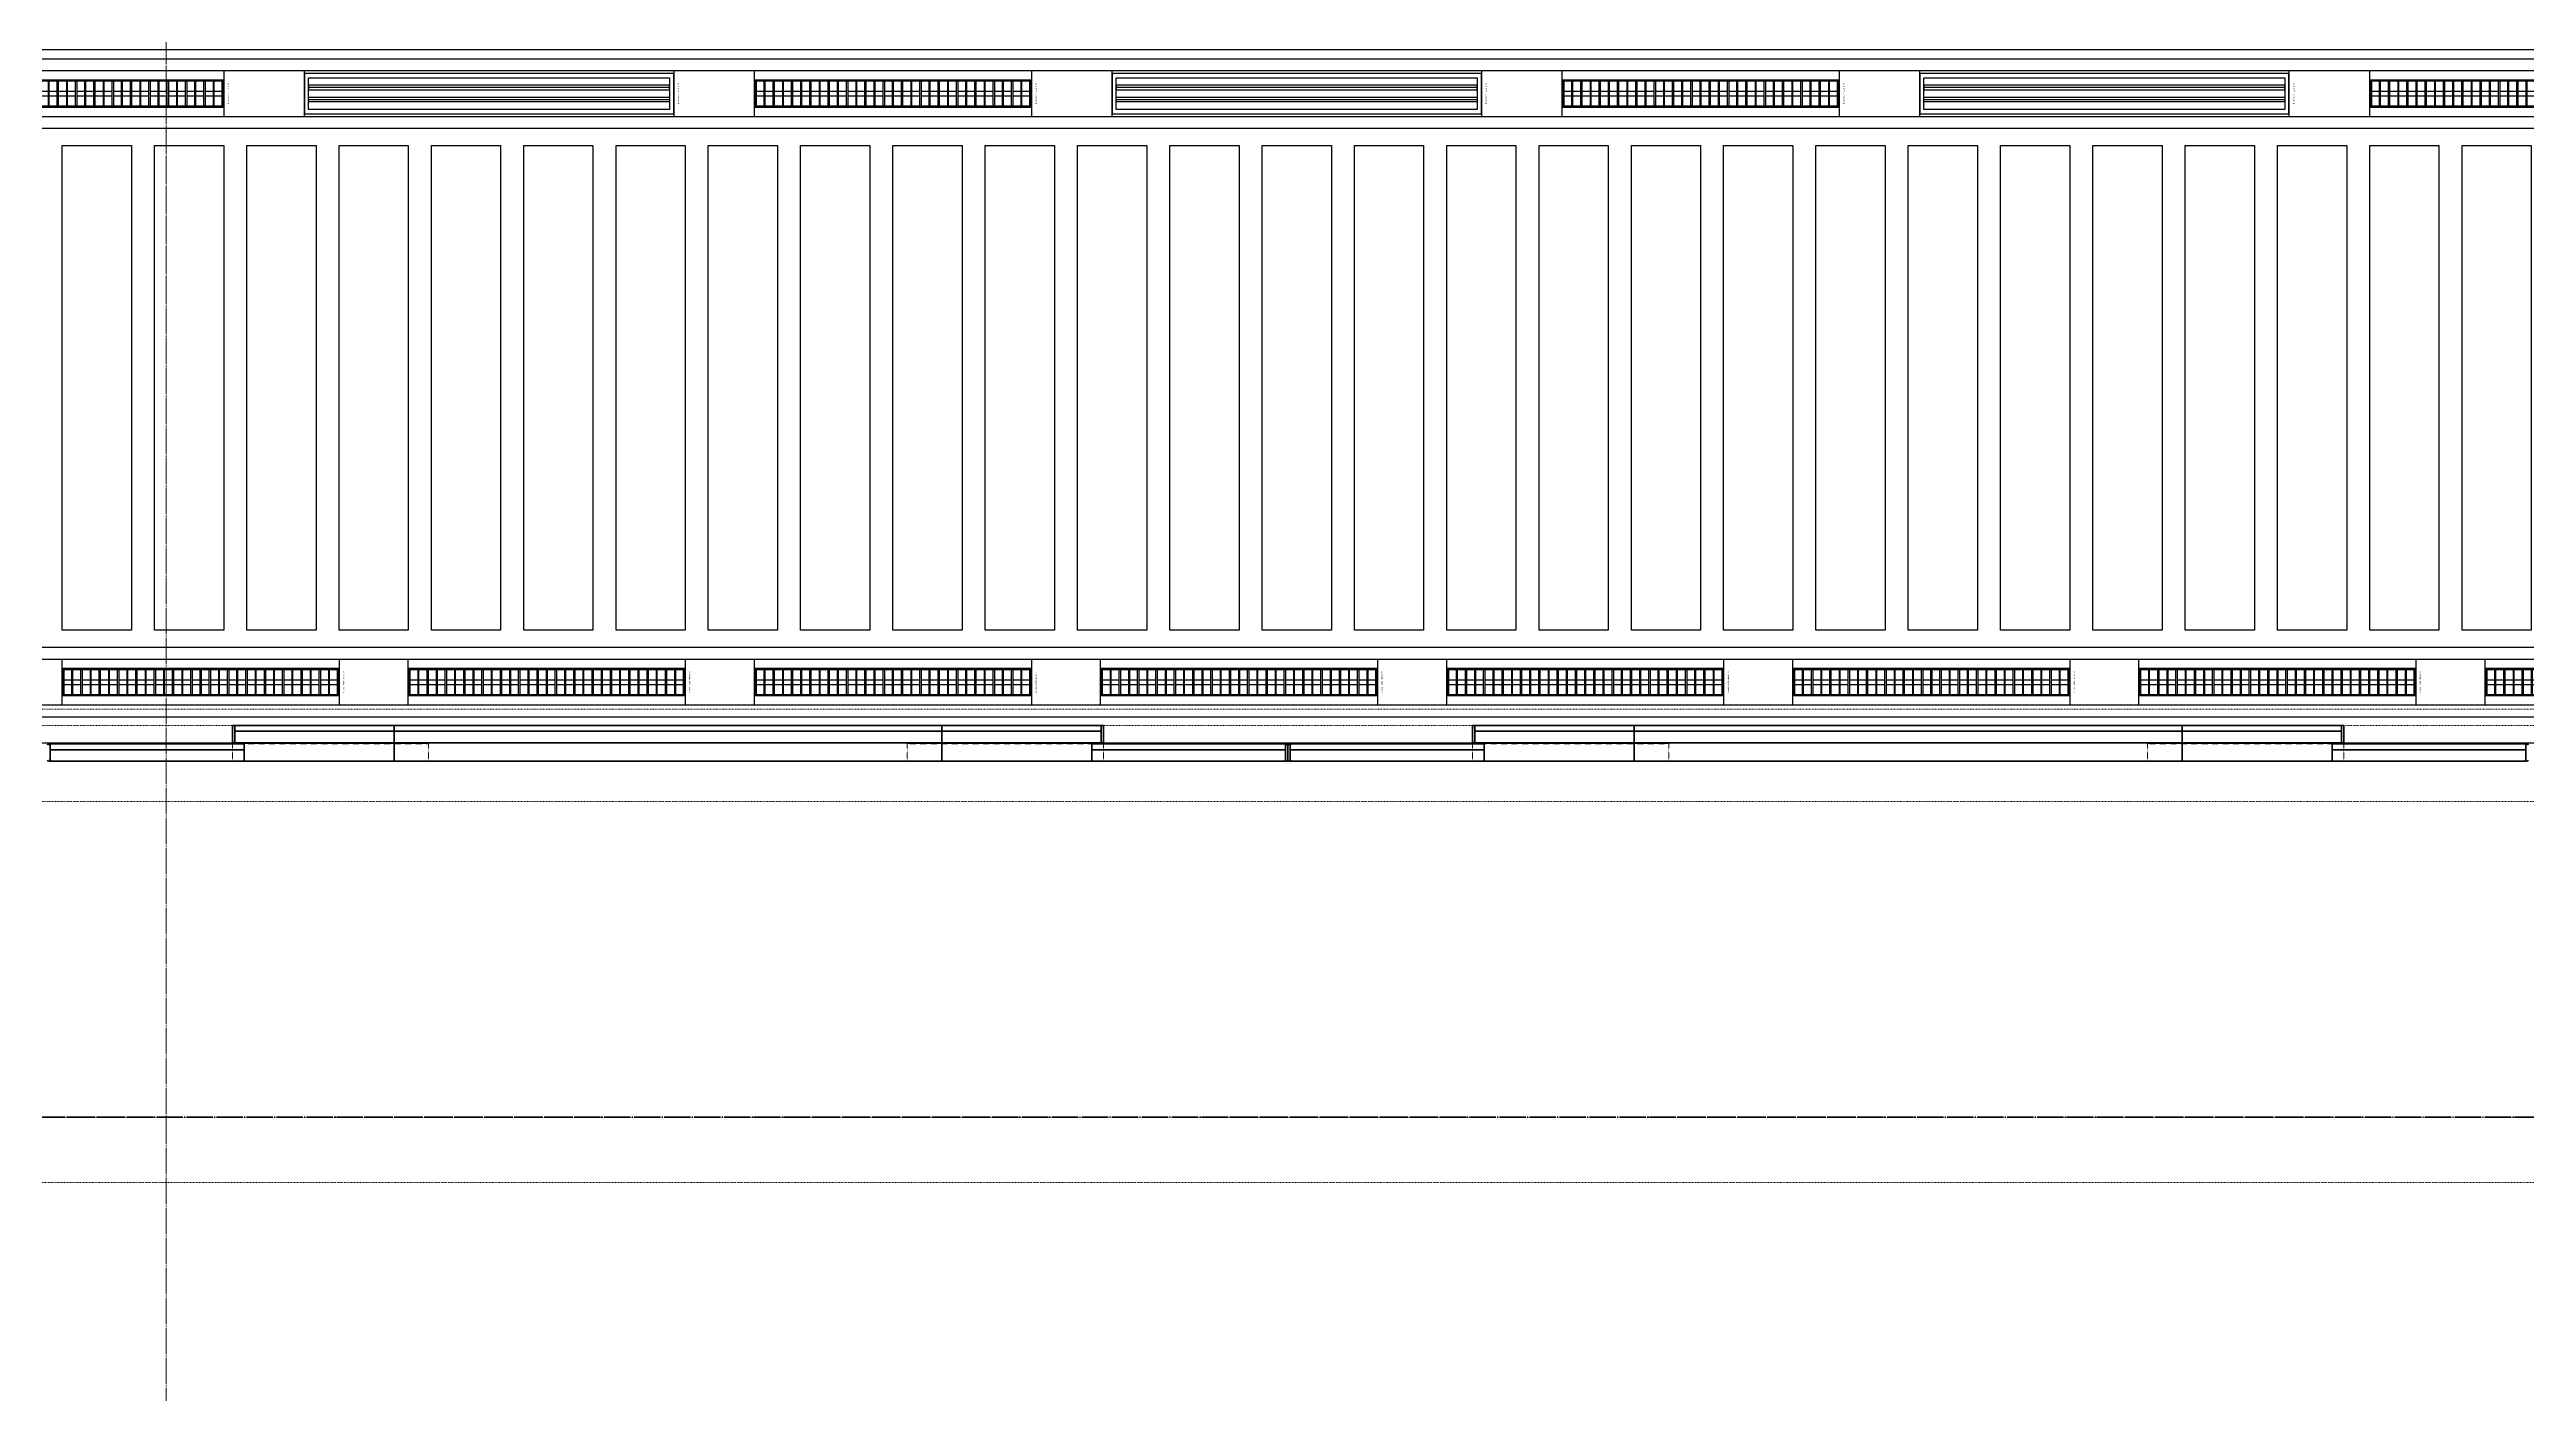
# Model space of a CAD drawing. Header units: millimetres. Extents: x -853488 to -774597, y -17231 to 22435.
# Drawn here: x -824987 to -814253, y -2796 to 3028 of the extents above; entities that cross this region are included whole.
import ezdxf
from ezdxf.enums import TextEntityAlignment as Align
from ezdxf.xclip import XClip

# ---------------------------------------------------------------- set-up
doc = ezdxf.new("R2010")
doc.units = ezdxf.units.MM
doc.header["$XCLIPFRAME"] = 0
for name, pattern in [('DASH', [6.35, 3.175, -3.175]), ('DPA_Grid _ Level 100', [10, 5.5, -1.6, 1.3, -1.6]), ('DPA_Hidden 500', [1.4, 0.8, -0.6])]:
    doc.linetypes.add(name, pattern=pattern)
for name, color, linetype in [('000 - WIPEOUT', 250, 'Continuous'), ('001 - ASCESSORIES', 251, 'Continuous'), ('A04_TUBE SERIES', 2, 'Continuous'), ('A11_ALU.SOLID SHEET', 2, 'Continuous')]:
    doc.layers.add(name, color=color, linetype=linetype)
for name, color, linetype, lineweight in [('A-GENM', 1, 'Continuous', 9), ('A-GENM-HDLN', 2, 'DPA_Hidden 500', 9), ('G-ANNO-SECL', 3, 'Continuous', 9), ('Q-SPCQ', 2, 'Continuous', 35), ('Q-SPCQ-HDLN', 2, 'DASH', 9), ('S-GRID', 251, 'Continuous', 9)]:
    doc.layers.add(name, color=color, linetype=linetype, lineweight=lineweight)

# ---------------------------------------------------------------- blocks, each defined once
blk = doc.blocks.new('DPA_Speciality_PlatformScreenDoor - Length_135300-12767973-4261-01 ENLARGED UPPER PLATFORM LEVEL - REFLECTED CEILING PLAN - SHEET 2')
at = {"layer": 'A-GENM'}
for p, q in [((97713, -250), (97515, -250)), ((97515, -250), (97713, -250)), ((97608, -250), (97518, -250)), ((97518, -250), (97608, -250)), ((97618, -250), (97708, -250)), ((97708, -250), (97618, -250)), ((102088, -250), (102285, -250)), ((102285, -250), (102088, -250)), ((102182, -250), (102092, -250)), ((102092, -250), (102182, -250)), ((102192, -250), (102282, -250)), ((102282, -250), (102192, -250)), ((103088, -250), (102890, -250)), ((102890, -250), (103088, -250)), ((102982, -250), (102892, -250)), ((102892, -250), (102982, -250)), ((102993, -250), (103082, -250)), ((103082, -250), (102993, -250)), ((107462, -250), (107660, -250)), ((107660, -250), (107462, -250)), ((107558, -250), (107468, -250)), ((107468, -250), (107558, -250)), ((107568, -250), (107658, -250)), ((107658, -250), (107568, -250)), ((98265, -330), (98389, -330)), ((98276, -330), (98329, -330)), ((98325, -330), (98378, -330)), ((99865, -330), (99989, -330)), ((99876, -330), (99929, -330)), ((99925, -330), (99978, -330)), ((103640, -330), (103764, -330)), ((103651, -330), (103704, -330)), ((103700, -330), (103753, -330)), ((105240, -330), (105364, -330)), ((105251, -330), (105304, -330)), ((105300, -330), (105353, -330))]:
    blk.add_line(p, q, dxfattribs=at)
at = {"layer": 'A-GENM-HDLN'}
for p, q in [((98013, -175), (98013, -250)), ((98013, -175), (98863, -175)), ((98863, -250), (98863, -175)), ((100938, -250), (100938, -175)), ((101788, -175), (100938, -175)), ((101788, -175), (101788, -250)), ((103388, -175), (103388, -250)), ((103388, -175), (104238, -175)), ((104238, -250), (104238, -175)), ((106312, -250), (106312, -175)), ((107162, -175), (106312, -175)), ((107162, -175), (107162, -250)), ((98013, -250), (98863, -250)), ((101788, -250), (100938, -250)), ((103388, -250), (104238, -250)), ((107162, -250), (106312, -250))]:
    blk.add_line(p, q, dxfattribs=at)
at = {"layer": 'Q-SPCQ', "linetype": 'DASH', "lineweight": 9}
blk.add_line((61743, 1650), (132340, 1650), dxfattribs=at)
at = {"layer": 'Q-SPCQ'}
for p, q in [((98063, -175), (97223, -175)), ((97223, -175), (98063, -175)), ((97223, -175), (97223, -225)), ((97223, -175), (97223, -225)), ((97223, -245), (97223, -180)), ((97223, -180), (97223, -245)), ((97253, -175), (98033, -175)), ((98033, -175), (97253, -175)), ((98033, -175), (97253, -175)), ((97253, -175), (98033, -175)), ((98013, -175), (98713, -175)), ((98063, -225), (98063, -175)), ((98063, -175), (98063, -225)), ((98713, -175), (98713, -330)), ((98713, -175), (101088, -175)), ((98713, -330), (98713, -175)), ((98713, -200), (98713, -176)), ((98713, -176), (98713, -200)), ((98713, -305), (98713, -200)), ((98713, -200), (98713, -305)), ((101088, -175), (101088, -330)), ((101088, -175), (101788, -175)), ((101088, -330), (101088, -175)), ((101088, -200), (101088, -176)), ((101088, -176), (101088, -200)), ((101088, -305), (101088, -200)), ((101088, -200), (101088, -305)), ((101738, -175), (102578, -175)), ((102578, -175), (101738, -175)), ((101738, -175), (101738, -225)), ((101738, -225), (101738, -175)), ((102548, -175), (101768, -175)), ((101768, -175), (102548, -175)), ((101768, -175), (102548, -175)), ((102548, -175), (101768, -175)), ((102578, -225), (102578, -175)), ((102578, -225), (102578, -175)), ((102578, -180), (102578, -245)), ((102578, -245), (102578, -180)), ((102588, -245), (102588, -180)), ((102588, -180), (102588, -245)), ((102588, -180), (102588, -245)), ((102588, -245), (102588, -180)), ((103438, -175), (102598, -175)), ((102598, -175), (103438, -175)), ((102598, -175), (102598, -225)), ((102598, -175), (102598, -225)), ((102598, -245), (102598, -180)), ((102598, -180), (102598, -245)), ((102628, -175), (103408, -175)), ((103408, -175), (102628, -175)), ((103408, -175), (102628, -175)), ((102628, -175), (103408, -175)), ((103388, -175), (104088, -175)), ((103438, -225), (103438, -175)), ((103438, -175), (103438, -225)), ((104088, -175), (104088, -330)), ((104088, -175), (106462, -175)), ((104088, -330), (104088, -175)), ((104088, -200), (104088, -176)), ((104088, -176), (104088, -200)), ((104088, -305), (104088, -200)), ((104088, -200), (104088, -305)), ((106462, -175), (106462, -330)), ((106462, -175), (107162, -175)), ((106462, -330), (106462, -175)), ((106462, -200), (106462, -176)), ((106462, -176), (106462, -200)), ((106462, -305), (106462, -200)), ((106462, -200), (106462, -305)), ((107112, -175), (107952, -175)), ((107952, -175), (107112, -175)), ((107112, -175), (107112, -225)), ((107112, -225), (107112, -175)), ((107922, -175), (107142, -175)), ((107142, -175), (107922, -175)), ((107142, -175), (107922, -175)), ((107922, -175), (107142, -175)), ((107952, -225), (107952, -175)), ((107952, -225), (107952, -175)), ((107952, -180), (107952, -245)), ((107952, -245), (107952, -180)), ((97223, -225), (98063, -225)), ((98063, -225), (97223, -225)), ((97223, -250), (97223, -225)), ((97223, -225), (97223, -250)), ((98063, -225), (97223, -225)), ((97223, -225), (97223, -250)), ((97223, -250), (97223, -225)), ((97223, -225), (98063, -225)), ((98063, -225), (97223, -225)), ((97223, -225), (98063, -225)), ((97223, -250), (98063, -250)), ((98063, -250), (97223, -250)), ((97223, -250), (98063, -250)), ((98063, -250), (97223, -250)), ((98033, -225), (97253, -225)), ((97253, -225), (98033, -225)), ((97253, -225), (98033, -225)), ((98033, -225), (97253, -225)), ((98013, -225), (97273, -225)), ((97273, -225), (98013, -225)), ((98013, -225), (97273, -225)), ((97273, -225), (98013, -225)), ((98013, -250), (97273, -250)), ((97273, -250), (98013, -250)), ((98013, -250), (97273, -250)), ((97273, -250), (98013, -250)), ((98013, -305), (98013, -250)), ((98013, -250), (98013, -330)), ((98023, -255), (98013, -255)), ((98013, -255), (98013, -330)), ((98013, -330), (98013, -255)), ((98013, -255), (98023, -255)), ((98013, -329), (98013, -305)), ((98023, -330), (98023, -255)), ((98023, -255), (98023, -330)), ((98713, -255), (98023, -255)), ((98023, -255), (98713, -255)), ((98023, -255), (98023, -305)), ((98023, -255), (98023, -305)), ((98713, -305), (98023, -305)), ((98023, -305), (98703, -305)), ((98023, -305), (98023, -330)), ((98023, -305), (98023, -330)), ((98023, -305), (98703, -305)), ((98703, -305), (98023, -305)), ((98023, -330), (98023, -305)), ((98023, -305), (98023, -330)), ((98713, -305), (98023, -305)), ((98023, -305), (98713, -305)), ((98063, -225), (98063, -250)), ((98063, -225), (98063, -250)), ((98063, -250), (98063, -225)), ((98063, -225), (98063, -250)), ((98073, -255), (98653, -255)), ((98653, -255), (98073, -255)), ((98663, -255), (98073, -255)), ((98073, -255), (98663, -255)), ((98653, -305), (98073, -305)), ((98073, -305), (98653, -305)), ((98653, -305), (98073, -305)), ((98073, -305), (98653, -305)), ((98663, -305), (98073, -305)), ((98073, -305), (98663, -305)), ((98073, -305), (98653, -305)), ((98653, -305), (98073, -305)), ((98703, -305), (98713, -305)), ((101088, -255), (98713, -255)), ((98713, -255), (101088, -255)), ((98713, -255), (98713, -305)), ((98713, -255), (98713, -305)), ((98713, -305), (98713, -255)), ((98713, -255), (98713, -305)), ((98713, -329), (98713, -305)), ((101088, -305), (98713, -305)), ((98713, -305), (98723, -305)), ((98713, -330), (98713, -305)), ((98713, -305), (98713, -330)), ((101088, -305), (98713, -305)), ((98713, -305), (101088, -305)), ((98713, -305), (98713, -329)), ((98713, -330), (98713, -305)), ((98713, -305), (98713, -330)), ((98723, -305), (101078, -305)), ((98723, -305), (101078, -305)), ((101078, -305), (98723, -305)), ((101038, -255), (98763, -255)), ((98763, -255), (101038, -255)), ((101038, -305), (98763, -305)), ((98763, -305), (101038, -305)), ((98773, -255), (101028, -255)), ((101028, -255), (98773, -255)), ((101028, -305), (98773, -305)), ((98773, -305), (101028, -305)), ((101028, -305), (98773, -305)), ((98773, -305), (101028, -305)), ((98773, -305), (101028, -305)), ((101028, -305), (98773, -305)), ((101078, -305), (101088, -305)), ((101088, -255), (101778, -255)), ((101778, -255), (101088, -255)), ((101088, -255), (101088, -305)), ((101088, -305), (101088, -255)), ((101088, -305), (101088, -255)), ((101088, -255), (101088, -305)), ((101088, -329), (101088, -305)), ((101088, -305), (101098, -305)), ((101778, -305), (101088, -305)), ((101088, -305), (101088, -330)), ((101088, -330), (101088, -305)), ((101088, -305), (101778, -305)), ((101778, -305), (101088, -305)), ((101088, -305), (101088, -329)), ((101088, -330), (101088, -305)), ((101088, -305), (101088, -330)), ((101098, -305), (101778, -305)), ((101778, -305), (101098, -305)), ((101098, -305), (101778, -305)), ((101138, -255), (101728, -255)), ((101728, -255), (101138, -255)), ((101138, -305), (101728, -305)), ((101728, -305), (101138, -305)), ((101728, -255), (101148, -255)), ((101148, -255), (101728, -255)), ((101148, -305), (101728, -305)), ((101728, -305), (101148, -305)), ((101148, -305), (101728, -305)), ((101728, -305), (101148, -305)), ((101728, -305), (101148, -305)), ((101148, -305), (101728, -305)), ((102578, -225), (101738, -225)), ((101738, -225), (102578, -225)), ((101738, -250), (101738, -225)), ((101738, -250), (101738, -225)), ((102578, -225), (101738, -225)), ((101738, -225), (101738, -250)), ((101738, -250), (101738, -225)), ((101738, -225), (102578, -225)), ((101738, -225), (102578, -225)), ((102578, -225), (101738, -225)), ((102578, -250), (101738, -250)), ((101738, -250), (102578, -250)), ((101738, -250), (102578, -250)), ((102578, -250), (101738, -250)), ((101768, -225), (102548, -225)), ((102548, -225), (101768, -225)), ((102548, -225), (101768, -225)), ((101768, -225), (102548, -225)), ((101778, -255), (101778, -330)), ((101788, -255), (101778, -255)), ((101778, -255), (101788, -255)), ((101778, -330), (101778, -255)), ((101778, -305), (101778, -255)), ((101778, -305), (101778, -255)), ((101778, -330), (101778, -305)), ((101778, -330), (101778, -305)), ((101778, -305), (101778, -330)), ((101778, -330), (101778, -305)), ((101788, -225), (102528, -225)), ((102528, -225), (101788, -225)), ((101788, -225), (102528, -225)), ((102528, -225), (101788, -225)), ((101788, -250), (102528, -250)), ((102528, -250), (101788, -250)), ((101788, -250), (102528, -250)), ((102528, -250), (101788, -250)), ((101788, -330), (101788, -250)), ((101788, -250), (101788, -305)), ((101788, -330), (101788, -255)), ((101788, -255), (101788, -330)), ((101788, -305), (101788, -329)), ((102578, -225), (102578, -250)), ((102578, -250), (102578, -225)), ((102578, -250), (102578, -225)), ((102578, -225), (102578, -250)), ((102598, -225), (103438, -225)), ((103438, -225), (102598, -225)), ((102598, -250), (102598, -225)), ((102598, -225), (102598, -250)), ((103438, -225), (102598, -225)), ((102598, -225), (102598, -250)), ((102598, -250), (102598, -225)), ((102598, -225), (103438, -225)), ((103438, -225), (102598, -225)), ((102598, -225), (103438, -225)), ((102598, -250), (103438, -250)), ((103438, -250), (102598, -250)), ((102598, -250), (103438, -250)), ((103438, -250), (102598, -250)), ((103408, -225), (102628, -225)), ((102628, -225), (103408, -225)), ((102628, -225), (103408, -225)), ((103408, -225), (102628, -225)), ((103388, -225), (102648, -225)), ((102648, -225), (103388, -225)), ((103388, -225), (102648, -225)), ((102648, -225), (103388, -225)), ((103388, -250), (102648, -250)), ((102648, -250), (103388, -250)), ((103388, -250), (102648, -250)), ((102648, -250), (103388, -250)), ((103388, -305), (103388, -250)), ((103388, -250), (103388, -330)), ((103398, -255), (103388, -255)), ((103388, -255), (103388, -330)), ((103388, -330), (103388, -255)), ((103388, -255), (103398, -255)), ((103388, -329), (103388, -305)), ((103398, -330), (103398, -255)), ((103398, -255), (103398, -330)), ((104088, -255), (103398, -255)), ((103398, -255), (104088, -255)), ((103398, -255), (103398, -305)), ((103398, -255), (103398, -305)), ((104088, -305), (103398, -305)), ((103398, -305), (104078, -305)), ((103398, -305), (103398, -330)), ((103398, -305), (103398, -330)), ((103398, -305), (104078, -305)), ((104078, -305), (103398, -305)), ((103398, -330), (103398, -305)), ((103398, -305), (103398, -330)), ((104088, -305), (103398, -305)), ((103398, -305), (104088, -305)), ((103438, -225), (103438, -250)), ((103438, -225), (103438, -250)), ((103438, -250), (103438, -225)), ((103438, -225), (103438, -250)), ((103448, -255), (104028, -255)), ((104028, -255), (103448, -255)), ((104038, -255), (103448, -255)), ((103448, -255), (104038, -255)), ((104028, -305), (103448, -305)), ((103448, -305), (104028, -305)), ((104028, -305), (103448, -305)), ((103448, -305), (104028, -305)), ((104038, -305), (103448, -305)), ((103448, -305), (104038, -305)), ((103448, -305), (104028, -305)), ((104028, -305), (103448, -305)), ((104078, -305), (104088, -305)), ((106462, -255), (104088, -255)), ((104088, -255), (106462, -255)), ((104088, -255), (104088, -305)), ((104088, -255), (104088, -305)), ((104088, -305), (104088, -255)), ((104088, -255), (104088, -305)), ((104088, -329), (104088, -305)), ((106462, -305), (104088, -305)), ((104088, -305), (104098, -305)), ((104088, -330), (104088, -305)), ((104088, -305), (104088, -330)), ((106462, -305), (104088, -305)), ((104088, -305), (106462, -305)), ((104088, -305), (104088, -329)), ((104088, -330), (104088, -305)), ((104088, -305), (104088, -330)), ((104098, -305), (106452, -305)), ((104098, -305), (106452, -305)), ((106452, -305), (104098, -305)), ((106412, -255), (104138, -255)), ((104138, -255), (106412, -255)), ((106412, -305), (104138, -305)), ((104138, -305), (106412, -305)), ((104148, -255), (106402, -255)), ((106402, -255), (104148, -255)), ((106402, -305), (104148, -305)), ((104148, -305), (106402, -305)), ((106402, -305), (104148, -305)), ((104148, -305), (106402, -305)), ((104148, -305), (106402, -305)), ((106402, -305), (104148, -305)), ((106452, -305), (106462, -305)), ((106462, -255), (107152, -255)), ((107152, -255), (106462, -255)), ((106462, -255), (106462, -305)), ((106462, -305), (106462, -255)), ((106462, -305), (106462, -255)), ((106462, -255), (106462, -305)), ((106462, -329), (106462, -305)), ((106462, -305), (106472, -305)), ((107152, -305), (106462, -305)), ((106462, -305), (106462, -330)), ((106462, -330), (106462, -305)), ((106462, -305), (107152, -305)), ((107152, -305), (106462, -305)), ((106462, -305), (106462, -329)), ((106462, -330), (106462, -305)), ((106462, -305), (106462, -330)), ((106472, -305), (107152, -305)), ((107152, -305), (106472, -305)), ((106472, -305), (107152, -305)), ((106512, -255), (107102, -255)), ((107102, -255), (106512, -255)), ((106512, -305), (107102, -305)), ((107102, -305), (106512, -305)), ((107102, -255), (106522, -255)), ((106522, -255), (107102, -255)), ((106522, -305), (107102, -305)), ((107102, -305), (106522, -305)), ((106522, -305), (107102, -305)), ((107102, -305), (106522, -305)), ((107102, -305), (106522, -305)), ((106522, -305), (107102, -305)), ((107952, -225), (107112, -225)), ((107112, -225), (107952, -225)), ((107112, -250), (107112, -225)), ((107112, -250), (107112, -225)), ((107952, -225), (107112, -225)), ((107112, -225), (107112, -250)), ((107112, -250), (107112, -225)), ((107112, -225), (107952, -225)), ((107112, -225), (107952, -225)), ((107952, -225), (107112, -225)), ((107952, -250), (107112, -250)), ((107112, -250), (107952, -250)), ((107112, -250), (107952, -250)), ((107952, -250), (107112, -250)), ((107142, -225), (107922, -225)), ((107922, -225), (107142, -225)), ((107922, -225), (107142, -225)), ((107142, -225), (107922, -225)), ((107152, -255), (107152, -330)), ((107162, -255), (107152, -255)), ((107152, -255), (107162, -255)), ((107152, -330), (107152, -255)), ((107152, -305), (107152, -255)), ((107152, -305), (107152, -255)), ((107152, -330), (107152, -305)), ((107152, -330), (107152, -305)), ((107152, -305), (107152, -330)), ((107152, -330), (107152, -305)), ((107162, -225), (107902, -225)), ((107902, -225), (107162, -225)), ((107162, -225), (107902, -225)), ((107902, -225), (107162, -225)), ((107162, -250), (107902, -250)), ((107902, -250), (107162, -250)), ((107162, -250), (107902, -250)), ((107902, -250), (107162, -250)), ((107162, -330), (107162, -250)), ((107162, -250), (107162, -305)), ((107162, -330), (107162, -255)), ((107162, -255), (107162, -330)), ((107162, -305), (107162, -329)), ((107952, -225), (107952, -250)), ((107952, -250), (107952, -225)), ((107952, -250), (107952, -225)), ((107952, -225), (107952, -250)), ((98013, -330), (98713, -330)), ((98013, -330), (98023, -330)), ((98023, -330), (98013, -330)), ((98703, -330), (98023, -330)), ((98023, -330), (98713, -330)), ((98023, -330), (98703, -330)), ((98703, -330), (98023, -330)), ((98653, -330), (98073, -330)), ((98073, -330), (98653, -330)), ((98653, -330), (98073, -330)), ((98073, -330), (98653, -330)), ((98713, -330), (98703, -330)), ((98713, -330), (101088, -330)), ((98723, -330), (98713, -330)), ((98713, -330), (101088, -330)), ((101078, -330), (98723, -330)), ((98723, -330), (101078, -330)), ((101078, -330), (98723, -330)), ((101028, -330), (98773, -330)), ((98773, -330), (101028, -330)), ((101028, -330), (98773, -330)), ((98773, -330), (101028, -330)), ((101088, -330), (101078, -330)), ((101088, -330), (101788, -330)), ((101088, -330), (101778, -330)), ((101098, -330), (101088, -330)), ((101778, -330), (101098, -330)), ((101778, -330), (101098, -330)), ((101098, -330), (101778, -330)), ((101148, -330), (101728, -330)), ((101728, -330), (101148, -330)), ((101148, -330), (101728, -330)), ((101728, -330), (101148, -330)), ((101778, -330), (101788, -330)), ((101788, -330), (101778, -330)), ((103388, -330), (104088, -330)), ((103388, -330), (103398, -330)), ((103398, -330), (103388, -330)), ((104078, -330), (103398, -330)), ((103398, -330), (104088, -330)), ((103398, -330), (104078, -330)), ((104078, -330), (103398, -330)), ((104028, -330), (103448, -330)), ((103448, -330), (104028, -330)), ((104028, -330), (103448, -330)), ((103448, -330), (104028, -330)), ((104088, -330), (104078, -330)), ((104088, -330), (106462, -330)), ((104098, -330), (104088, -330)), ((104088, -330), (106462, -330)), ((106452, -330), (104098, -330)), ((104098, -330), (106452, -330)), ((106452, -330), (104098, -330)), ((106402, -330), (104148, -330)), ((104148, -330), (106402, -330)), ((106402, -330), (104148, -330)), ((104148, -330), (106402, -330)), ((106462, -330), (106452, -330)), ((106462, -330), (107162, -330)), ((106462, -330), (107152, -330)), ((106472, -330), (106462, -330)), ((107152, -330), (106472, -330)), ((107152, -330), (106472, -330)), ((106472, -330), (107152, -330)), ((106522, -330), (107102, -330)), ((107102, -330), (106522, -330)), ((106522, -330), (107102, -330)), ((107102, -330), (106522, -330)), ((107152, -330), (107162, -330)), ((107162, -330), (107152, -330))]:
    blk.add_line(p, q, dxfattribs=at)
for centre, start, end in [((97218, -180), 0, 180), ((97218, -180), 0, 45), ((102582, -180), 135, 180), ((102582, -180), 0, 180), ((102582, -180), 60, 120), ((102582, -180), 360, 30), ((102592, -180), 150, 180), ((102592, -180), 0, 180), ((102592, -180), 60, 120), ((102592, -180), 0, 45), ((107958, -180), 0, 180), ((107958, -180), 135, 180), ((97218, -245), 180, 360), ((97218, -245), 330, 360), ((102582, -245), 180, 210), ((102582, -245), 180, 0), ((102582, -245), 240, 300), ((102582, -245), 330, 0), ((102592, -245), 180, 210), ((102592, -245), 180, 360), ((102592, -245), 240, 300), ((102592, -245), 330, 360), ((107958, -245), 180, 210), ((107958, -245), 180, 0)]:
    blk.add_arc(centre, 5, start, end, dxfattribs=at)
at = {"layer": 'Q-SPCQ-HDLN'}
for p, q in [((132340, 0), (61743, 0)), ((132340, -330), (61743, -330)), ((132340, -400), (61743, -400))]:
    blk.add_line(p, q, dxfattribs=at)
blk = doc.blocks.new('*U1666')
at = {"layer": 'S-GRID', "linetype": 'DPA_Grid _ Level 100'}
blk.add_line((-22800, -19375), (-22800, 17167.1), dxfattribs=at)
blk = doc.blocks.new('*U470')
at = {"color": 1}
blk.add_wipeout([(600, -60), (-600, -60), (-600, 60), (600, 60)], dxfattribs=at).dxf.layer = '000 - WIPEOUT'
at = {"layer": '001 - ASCESSORIES', "color": 0}
blk.add_lwpolyline([(600, -60), (-600, -60), (-600, 60), (600, 60)], close=True, dxfattribs=at)
at = {"layer": '001 - ASCESSORIES'}
for points in [[(-593, -55), (-598, -55), (-598, 55), (-593, 55)], [(595, -55), (-595, -55), (-595, 55), (595, 55)], [(-559, -55), (-554, -55), (-554, 55), (-559, 55)], [(-514, -55), (-519, -55), (-519, 55), (-514, 55)], [(-479, -55), (-474, -55), (-474, 55), (-479, 55)], [(-435, -55), (-440, -55), (-440, 55), (-435, 55)], [(-400, -55), (-395, -55), (-395, 55), (-400, 55)], [(-355, -55), (-360, -55), (-360, 55), (-355, 55)], [(-320, -55), (-315, -55), (-315, 55), (-320, 55)], [(-276, -55), (-281, -55), (-281, 55), (-276, 55)], [(-241, -55), (-236, -55), (-236, 55), (-241, 55)], [(-196, -55), (-201, -55), (-201, 55), (-196, 55)], [(-161, -55), (-156, -55), (-156, 55), (-161, 55)], [(-117, -55), (-122, -55), (-122, 55), (-117, 55)], [(-82, -55), (-77, -55), (-77, 55), (-82, 55)], [(-37, -55), (-42, -55), (-42, 55), (-37, 55)], [(-3, -55), (3, -55), (3, 55), (-3, 55)], [(42, -55), (37, -55), (37, 55), (42, 55)], [(77, -55), (82, -55), (82, 55), (77, 55)], [(122, -55), (117, -55), (117, 55), (122, 55)], [(156, -55), (161, -55), (161, 55), (156, 55)], [(201, -55), (196, -55), (196, 55), (201, 55)], [(236, -55), (241, -55), (241, 55), (236, 55)], [(281, -55), (276, -55), (276, 55), (281, 55)], [(315, -55), (320, -55), (320, 55), (315, 55)], [(360, -55), (355, -55), (355, 55), (360, 55)], [(395, -55), (400, -55), (400, 55), (395, 55)], [(440, -55), (435, -55), (435, 55), (440, 55)], [(474, -55), (479, -55), (479, 55), (474, 55)], [(519, -55), (514, -55), (514, 55), (519, 55)], [(554, -55), (559, -55), (559, 55), (554, 55)], [(598, -55), (593, -55), (593, 55), (598, 55)]]:
    blk.add_lwpolyline(points, close=True, dxfattribs=at)
for points in [[(-593, 10), (-559, 10)], [(-554, 10), (-519, 10)], [(-514, 10), (-479, 10)], [(-474, 10), (-440, 10)], [(-435, 10), (-400, 10)], [(-395, 10), (-360, 10)], [(-355, 10), (-320, 10)], [(-315, 10), (-281, 10)], [(-276, 10), (-241, 10)], [(-236, 10), (-201, 10)], [(-196, 10), (-161, 10)], [(-156, 10), (-122, 10)], [(-117, 10), (-82, 10)], [(-77, 10), (-42, 10)], [(-37, 10), (-3, 10)], [(3, 10), (37, 10)], [(42, 10), (77, 10)], [(82, 10), (117, 10)], [(122, 10), (156, 10)], [(161, 10), (196, 10)], [(201, 10), (236, 10)], [(241, 10), (276, 10)], [(281, 10), (315, 10)], [(320, 10), (355, 10)], [(360, 10), (395, 10)], [(400, 10), (435, 10)], [(440, 10), (474, 10)], [(479, 10), (514, 10)], [(519, 10), (554, 10)], [(559, 10), (593, 10)], [(-593, -10), (-559, -10)], [(-554, -10), (-519, -10)], [(-514, -10), (-479, -10)], [(-474, -10), (-440, -10)], [(-435, -10), (-400, -10)], [(-395, -10), (-360, -10)], [(-355, -10), (-320, -10)], [(-315, -10), (-281, -10)], [(-276, -10), (-241, -10)], [(-236, -10), (-201, -10)], [(-196, -10), (-161, -10)], [(-156, -10), (-122, -10)], [(-117, -10), (-82, -10)], [(-77, -10), (-42, -10)], [(-37, -10), (-3, -10)], [(3, -10), (37, -10)], [(42, -10), (77, -10)], [(82, -10), (117, -10)], [(122, -10), (156, -10)], [(161, -10), (196, -10)], [(201, -10), (236, -10)], [(241, -10), (276, -10)], [(281, -10), (315, -10)], [(320, -10), (355, -10)], [(360, -10), (395, -10)], [(400, -10), (435, -10)], [(440, -10), (474, -10)], [(479, -10), (514, -10)], [(519, -10), (554, -10)], [(559, -10), (593, -10)]]:
    blk.add_lwpolyline(points, dxfattribs=at)
blk = doc.blocks.new('*U473')
at = {"layer": 'A11_ALU.SOLID SHEET', "color": 0}
blk.add_lwpolyline([(350, -98.8), (350, 98.8), (0, 98.8), (0, -98.8)], close=True, dxfattribs=at)
at = {"layer": 'Defpoints', "color": 250}
blk.add_point((0, 0), dxfattribs=at)
blk.add_text('AL.SHEET-HAT-TYPE-R', height=6, rotation=270, dxfattribs=at).set_placement((15, 0), align=Align.BOTTOM_CENTER)
blk = doc.blocks.new('*U475')
at = {"layer": '001 - ASCESSORIES', "color": 0, "linetype": 'ByBlock'}
blk.add_lwpolyline([(800, 87), (-800, 87), (-800, -87), (800, -87)], close=True, dxfattribs=at)
at = {"layer": '001 - ASCESSORIES', "linetype": 'ByBlock'}
for points in [[(-782, 69), (782, 69), (782, -69), (-782, -69)], [(782, 36), (-782, 36), (-782, 16), (782, 16)], [(-782, -16), (782, -16), (782, -36), (-782, -36)]]:
    blk.add_lwpolyline(points, close=True, dxfattribs=at)
for points in [[(782, 26), (-782, 26)], [(-782, -26), (782, -26)]]:
    blk.add_lwpolyline(points, dxfattribs=at)
blk = doc.blocks.new('*U478')
at = {"layer": 'A11_ALU.SOLID SHEET', "color": 0}
blk.add_lwpolyline([(300, -98.8), (300, 98.8), (0, 98.8), (0, -98.8)], close=True, dxfattribs=at)
at = {"layer": 'Defpoints', "color": 250}
blk.add_point((0, 0), dxfattribs=at)
blk.add_text('AL.SHEET-HAT-TYPE-R', height=6, rotation=270, dxfattribs=at).set_placement((15, 0), align=Align.BOTTOM_CENTER)
blk = doc.blocks.new('*U495')
blk.add_attdef('EXTR.OVL-LENGTH_', (-25, -59), '', height=5)
blk.add_wipeout([(-25, 0), (25, 0), (25, 67400), (-25, 67400)]).dxf.layer = '000 - WIPEOUT'
at = {"layer": 'A04_TUBE SERIES', "color": 0}
blk.add_lwpolyline([(-25, 0), (25, 0), (25, 67400), (-25, 67400)], close=True, dxfattribs=at)
blk = doc.blocks.new('*U497')
blk.add_attdef('EXTR.OVL-LENGTH_', (-25, -59), '', height=5)
blk.add_wipeout([(-25, 0), (25, 0), (25, 67400), (-25, 67400)]).dxf.layer = '000 - WIPEOUT'
at = {"layer": 'A04_TUBE SERIES', "color": 0}
blk.add_lwpolyline([(-25, 0), (25, 0), (25, 67400), (-25, 67400)], close=True, dxfattribs=at)
blk = doc.blocks.new('*U499')
blk.add_attdef('EXTR.OVL-LENGTH_', (-25, -59), '', height=5)
blk.add_wipeout([(-25, 0), (25, 0), (25, 67400), (-25, 67400)]).dxf.layer = '000 - WIPEOUT'
at = {"layer": 'A04_TUBE SERIES', "color": 0}
blk.add_lwpolyline([(-25, 0), (25, 0), (25, 67400), (-25, 67400)], close=True, dxfattribs=at)
blk = doc.blocks.new('*U501')
blk.add_attdef('EXTR.OVL-LENGTH_', (-25, -59), '', height=5)
blk.add_wipeout([(-25, 0), (25, 0), (25, 67400), (-25, 67400)]).dxf.layer = '000 - WIPEOUT'
at = {"layer": 'A04_TUBE SERIES', "color": 0}
blk.add_lwpolyline([(-25, 0), (25, 0), (25, 67400), (-25, 67400)], close=True, dxfattribs=at)
blk = doc.blocks.new('*U622')
at = {"color": 3}
for points in [[(-1050, 6750), (1050, 6750), (1050, 6450), (-1050, 6450)], [(-1050, 6350), (1050, 6350), (1050, 6050), (-1050, 6050)], [(-1050, 5950), (1050, 5950), (1050, 5650), (-1050, 5650)], [(-1050, 5550), (1050, 5550), (1050, 5250), (-1050, 5250)], [(-1050, 5150), (1050, 5150), (1050, 4850), (-1050, 4850)], [(-1050, 4750), (1050, 4750), (1050, 4450), (-1050, 4450)], [(-1050, 4350), (1050, 4350), (1050, 4050), (-1050, 4050)], [(-1050, 3950), (1050, 3950), (1050, 3650), (-1050, 3650)], [(-1050, 3550), (1050, 3550), (1050, 3250), (-1050, 3250)], [(-1050, 3150), (1050, 3150), (1050, 2850), (-1050, 2850)], [(-1050, 2750), (1050, 2750), (1050, 2450), (-1050, 2450)], [(-1050, 2350), (1050, 2350), (1050, 2050), (-1050, 2050)], [(-1050, 1950), (1050, 1950), (1050, 1650), (-1050, 1650)], [(-1050, 1550), (1050, 1550), (1050, 1250), (-1050, 1250)], [(-1050, 1150), (1050, 1150), (1050, 850), (-1050, 850)], [(-1050, 750), (1050, 750), (1050, 450), (-1050, 450)], [(-1050, 350), (1050, 350), (1050, 50), (-1050, 50)], [(-1050, -50), (1050, -50), (1050, -350), (-1050, -350)], [(-1050, -450), (1050, -450), (1050, -750), (-1050, -750)], [(-1050, -850), (1050, -850), (1050, -1150), (-1050, -1150)], [(-1050, -1250), (1050, -1250), (1050, -1550), (-1050, -1550)], [(-1050, -1650), (1050, -1650), (1050, -1950), (-1050, -1950)], [(-1050, -2050), (1050, -2050), (1050, -2350), (-1050, -2350)], [(-1050, -2450), (1050, -2450), (1050, -2750), (-1050, -2750)], [(-1050, -2850), (1050, -2850), (1050, -3150), (-1050, -3150)], [(-1050, -3250), (1050, -3250), (1050, -3550), (-1050, -3550)], [(-1050, -3650), (1050, -3650), (1050, -3950), (-1050, -3950)]]:
    blk.add_wipeout(points, dxfattribs=at).dxf.layer = '000 - WIPEOUT'
at = {"layer": 'A11_ALU.SOLID SHEET', "color": 0, "linetype": 'ByBlock'}
for points in [[(-1050, 6450), (1050, 6450), (1050, 6750), (-1050, 6750)], [(-1050, 6050), (1050, 6050), (1050, 6350), (-1050, 6350)], [(-1050, 5650), (1050, 5650), (1050, 5950), (-1050, 5950)], [(-1050, 5250), (1050, 5250), (1050, 5550), (-1050, 5550)], [(-1050, 4850), (1050, 4850), (1050, 5150), (-1050, 5150)], [(-1050, 4450), (1050, 4450), (1050, 4750), (-1050, 4750)], [(-1050, 4050), (1050, 4050), (1050, 4350), (-1050, 4350)], [(-1050, 3650), (1050, 3650), (1050, 3950), (-1050, 3950)], [(-1050, 3250), (1050, 3250), (1050, 3550), (-1050, 3550)], [(-1050, 2850), (1050, 2850), (1050, 3150), (-1050, 3150)], [(-1050, 2450), (1050, 2450), (1050, 2750), (-1050, 2750)], [(-1050, 2050), (1050, 2050), (1050, 2350), (-1050, 2350)], [(-1050, 1650), (1050, 1650), (1050, 1950), (-1050, 1950)], [(-1050, 1250), (1050, 1250), (1050, 1550), (-1050, 1550)], [(-1050, 850), (1050, 850), (1050, 1150), (-1050, 1150)], [(-1050, 450), (1050, 450), (1050, 750), (-1050, 750)], [(-1050, 50), (1050, 50), (1050, 350), (-1050, 350)], [(-1050, -350), (1050, -350), (1050, -50), (-1050, -50)], [(-1050, -750), (1050, -750), (1050, -450), (-1050, -450)], [(-1050, -1150), (1050, -1150), (1050, -850), (-1050, -850)], [(-1050, -1550), (1050, -1550), (1050, -1250), (-1050, -1250)], [(-1050, -1950), (1050, -1950), (1050, -1650), (-1050, -1650)], [(-1050, -2350), (1050, -2350), (1050, -2050), (-1050, -2050)], [(-1050, -2750), (1050, -2750), (1050, -2450), (-1050, -2450)], [(-1050, -3150), (1050, -3150), (1050, -2850), (-1050, -2850)], [(-1050, -3550), (1050, -3550), (1050, -3250), (-1050, -3250)], [(-1050, -3950), (1050, -3950), (1050, -3650), (-1050, -3650)]]:
    blk.add_lwpolyline(points, close=True, dxfattribs=at)
blk = doc.blocks.new('*U1837')
blk.add_lwpolyline([(27650, -552), (-107450, -552), (-107450, -3555), (27650, -3555)], close=True)
for p in [(-78400, -742), (-78400, -742), (-74900, -742), (-74900, -742), (-71400, -742), (-71400, -742)]:
    blk.add_blockref('*U475', p)
at = {"layer": 'A11_ALU.SOLID SHEET', "color": 1}
for name, p in [('*U473', (-77600, -742)), ('*U473', (-74100, -742)), ('*U473', (-70600, -742)), ('*U478', (-80550, -3292)), ('*U478', (-79050, -3292)), ('*U478', (-76050, -3292)), ('*U478', (-73050, -3292)), ('*U478', (-70050, -3292))]:
    blk.add_blockref(name, p, dxfattribs=at)
for p in [(-80150, -742), (-76650, -742), (-73150, -742), (-69650, -742), (-79650, -3292), (-78150, -3292), (-75150, -3292), (-72150, -3292), (-69150, -3292)]:
    blk.add_blockref('*U470', p)
at = {"layer": 'A11_ALU.SOLID SHEET', "color": 0, "linetype": 'ByBlock', "xscale": -1, "rotation": 90}
blk.add_blockref('*U622', (-73500, -2017), dxfattribs=at)
at = {"layer": 'A11_ALU.SOLID SHEET', "color": 1}
for name, p in [('*U473', (-79550, -742)), ('*U473', (-77600, -742)), ('*U473', (-76050, -742)), ('*U473', (-74100, -742)), ('*U473', (-72550, -742)), ('*U473', (-70600, -742)), ('*U478', (-77550, -3292)), ('*U478', (-74550, -3292)), ('*U478', (-71550, -3292))]:
    blk.add_blockref(name, p, dxfattribs=at)
for p in [(-80150, -742), (-76650, -742), (-73150, -742), (-69650, -742), (-76650, -3292), (-73650, -3292), (-70650, -3292)]:
    blk.add_blockref('*U470', p)
at = {"layer": 'A04_TUBE SERIES', "color": 0, "linetype": 'ByBlock', "rotation": 90}
for name, p in [('*U499', (-39950, -3167)), ('*U501', (-39950, -3417))]:
    blk.add_blockref(name, p, dxfattribs=at)
at = {"layer": 'A11_ALU.SOLID SHEET', "color": 1}
for p in [(-79550, -742), (-76050, -742), (-72550, -742)]:
    blk.add_blockref('*U473', p, dxfattribs=at)
at = {"layer": 'A04_TUBE SERIES', "color": 0, "linetype": 'ByBlock', "rotation": 90}
for name, p in [('*U495', (-39950, -617)), ('*U497', (-39950, -867))]:
    blk.add_blockref(name, p, dxfattribs=at)

msp = doc.modelspace()

# ---------------------------------------------------------------- linework, layer by layer
at = {"layer": 'G-ANNO-SECL', "linetype": 'DPA_Grid _ Level 100', "lineweight": 50}
msp.add_line((-849904, -1598), (-777531, -1598), dxfattribs=at)

# ---------------------------------------------------------------- block references
at = {"layer": 'A11_ALU.SOLID SHEET'}
ref = msp.add_blockref('*U1837', (-744682, 3579), dxfattribs=at)
XClip(ref).set_block_clipping_path([(-104690.1238047112, -9620.0029952963), (-34092.6543255156, 10334.9999958097)])

# ---------------------------------------------------------------- next in the draw order: block references
msp.add_blockref('*U1666', (-801682, 3579))
at = {"layer": 'Q-SPCQ', "rotation": 180}
msp.add_blockref('DPA_Speciality_PlatformScreenDoor - Length_135300-12767973-4261-01 ENLARGED UPPER PLATFORM LEVEL - REFLECTED CEILING PLAN - SHEET 2', (-717032, -231), dxfattribs=at)

doc.saveas('drawing.dxf')
